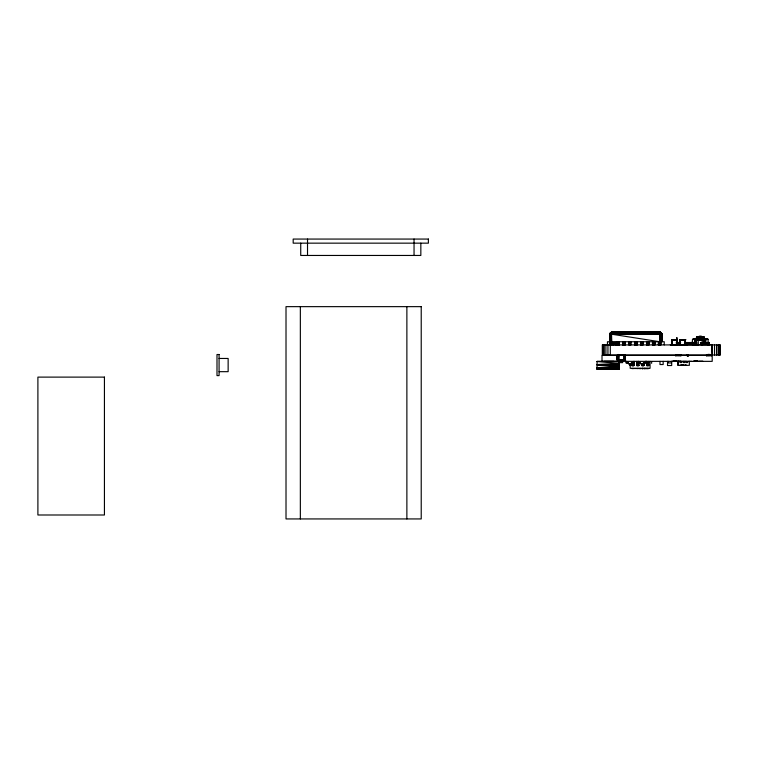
<?xml version="1.0" encoding="UTF-8"?>
<svg xmlns="http://www.w3.org/2000/svg" width="758" height="758" viewBox="0 0 758 758"><rect width="100%" height="100%" fill="white"/><g stroke="black" fill="none" stroke-linecap="round" stroke-linejoin="round"><path stroke-width="1.14" d="M619.182 360.164L617.41 360.022L617.543 355.009L619.182 355L619.068 359.936L623.559 360.164L625.331 360.022L625.274 355.057L625.331 360.022L623.379 360.088M623.559 360.164L625.312 360.003L625.331 355.161L623.692 355.009L623.559 360.164L625.312 360.059L625.293 355.076L625.331 359.965M676.619 344.833C657.565 344.71 689.363 344.833 671.901 344.918C683.081 346.624 673.786 339.186 676.799 339.849C677.055 338.883 676.837 346.596 676.894 344.227C676.828 324.339 676.894 356.62 676.818 340.446L676.742 339.755L676.818 344.634M684.796 344.862L679.879 344.871L679.964 339.755L684.967 339.925L684.938 344.814L684.967 344.227L684.787 344.89L679.831 344.748L679.803 344.227L679.964 344.918L684.929 344.833L684.938 339.849L684.929 344.833L680.002 344.918L680.495 344.918L679.803 344.227L680.495 344.918C684.123 345.023 686.549 346.539 684.862 339.783C685.488 340.892 684.54 343.791 684.825 344.89C684.55 329.588 684.872 354.365 684.967 340.446M697.009 340.569L694.821 340.569L694.783 339.129L694.034 338.921L706.541 338.921L694.385 338.93L694.906 344.881L694.821 342.891L695.806 344.881L695.806 341.327M704.191 342.815L704.154 339.783L704.248 342.834L704.154 339.783L704.068 342.834L704.144 339.783L696.327 339.906L698.213 339.755M626.762 332.468L627.7 332.212L611.431 332.26L660.351 332.279L661.545 333.179L661.781 341.744L661.81 334.212L660.805 332.468L627.7 332.212L610.882 332.468L610.124 333.814L610.105 341.744L610.332 333.207L611.82 332.212L609.925 333.709L609.839 341.744L609.925 333.709L611.82 332.212M661.781 341.744L661.829 334.174C662.17 332.923 658.702 331.748 660.805 332.468L661.81 334.212L661.781 341.744L661.829 334.174L660.351 332.279L611.659 332.279C608.409 333.492 611.63 339.3 610.417 341.744L610.597 338.343M661.232 332.781L611.488 333.179C609.1 330.772 612.019 338.76 610.825 341.744C611.242 328.716 609.176 331.549 609.906 341.744L610.124 333.814L611.336 332.279L660.36 332.279M676.458 355.085L675.766 355.691L675.928 355L680.731 355L680.93 355.691L680.239 355L680.855 355.691M676.458 355L675.766 355.691C688.766 356.592 675.113 352.726 675.852 355.691L675.88 355.019L680.855 355.284M679.803 340.446C677.595 339.072 687.421 340.475 684.275 339.755C686.956 339.053 683.545 351.949 684.806 339.897C669.551 340.077 695.095 339.053 679.803 340.446C692.471 338.665 681.774 340.617 680.495 339.83M698.099 339.925C696.81 341.801 694.072 338.172 694.802 339.461L708.019 339.319L708.351 344.881M711.61 355.284C698.516 356.582 712.871 353.143 711.686 355.691L711.572 355.019L711.61 355.691M610.446 333.814L610.417 341.744L610.114 333.217L610.702 332.781L660.805 332.468M684.881 344.881L679.822 344.805L679.841 339.83L684.796 339.783L679.803 339.963L684.853 339.811L679.907 339.916L679.954 344.89L684.881 344.862L679.964 344.909L679.803 344.227M694.821 339.717L706.541 339.319L694.034 338.921L706.295 339.319L694.821 339.641L705.745 339.565L706.541 338.921L694.385 338.93L708.124 339.319L692.442 339.319L705.916 339.233L703.642 339.025M697.995 340.029L696.375 339.811L696.469 344.909L698.099 344.918L696.413 344.89L697.966 344.909L698.298 342.332L698.099 339.755L696.479 339.783L698.099 339.83M706.532 355.691C706.655 352.299 718.328 356.677 706.532 355.691L706.674 355.009L711.459 355.085M619.078 359.889L617.429 360.059L617.543 355.009L617.552 360.107L619.182 360.088M623.559 355L625.312 355.095L625.246 360.069L617.4 359.965L617.505 355.028L625.227 355.028L625.274 360.107L623.559 359.472L625.198 360.135L625.274 355.057L625.179 360.154L623.559 360.088M679.831 344.757L679.964 339.755L679.907 344.843M694.3 338.921L694.821 339.537L705.745 339.717L705.821 339.053L694.65 339.319M696.479 344.89L696.413 339.783L696.469 344.909L696.346 339.849L697.928 339.811L696.422 339.783L697.966 339.916L696.375 339.849L696.469 344.909L697.966 344.909L696.403 344.862L696.422 339.783L697.957 339.764L698.099 340.446L696.327 339.897L704.191 339.849M703.576 339.11L705.793 339.129L705.745 342.891L704.817 341.327L704.817 342.891L708.019 342.891M704.059 338.921C705.243 335.339 695.399 335.879 696.574 338.921L696.564 337.13L698.203 336.94L703.737 336.94L704.059 338.921C705.215 336.277 696.185 335.841 697.019 338.921L694.612 338.968L697 339.129L694.802 339.461L708.019 339.319L694.347 339.101L706.049 339.139M720.1 344.918L720.1 355L602.307 355L602.307 344.918L720.1 344.918L720.1 355M619.021 355.085C617.116 351.608 615.382 363.205 619.182 359.472C616.055 362.892 616.216 353.361 619.049 355.009L617.41 355.142L617.562 360.135L619.078 360.088L617.457 360.069L619.049 360.164L617.495 360.003L617.58 355.028L619.021 355.038L619.182 355.691L617.448 355.104L619.078 355.284M694.802 339.461L694.536 338.94L696.943 339.016L694.518 338.94L706.266 339.319M700.96 336.94L703.926 337.253L703.831 338.921L703.651 337.016L703.831 338.921C705.679 335.86 698.184 335.766 700.942 338.921C699.274 336.865 703.168 336.609 700.998 337.253L699.454 336.94L701.832 337.016L701.576 338.921L701.444 337.253L698.203 336.94L697.578 337.13L697.398 338.921C695.664 336.059 704.76 336.05 702.713 338.921L702.306 337.253C699.662 337.509 695.332 335.595 696.517 338.921C695.721 335.775 705.167 335.301 704.002 338.921L704.021 337.253L704.002 338.921C705.101 335.756 695.569 335.083 697.019 338.921L694.698 339.233L705.84 339.319M660.824 332.478L661.27 341.744L660.824 332.478L659.867 332.212M704.116 342.796L704.173 339.811L704.125 342.834C706.238 338.201 701.046 339.328 702.296 342.967M676.894 344.757L671.958 344.833M706.608 355.691L706.807 355.085M660.853 344.918L660.085 332.279L611.592 332.279L611.308 341.744L610.607 333.207L611.659 332.279L618.481 332.392M629.178 344.918L629.244 341.744L629.765 344.918L630.012 341.744L630.192 344.918L630.978 341.744L631.007 344.918M696.924 339.044L694.698 339.243L705.745 339.575L705.821 339.053L694.735 339.29L705.745 339.717M616.785 341.744L616.785 344.918L616.851 341.744L616.785 344.918L617.22 341.744L617.268 344.918L617.666 341.744L617.846 344.918L618.092 341.744L618.452 344.918L618.68 341.744L618.945 344.918L619.068 341.744L619.125 344.918L619.163 341.744L619.163 344.918M634.654 341.744L634.654 344.918L634.721 341.744L634.654 344.918L635.09 341.744L635.138 344.918L635.536 341.744L635.716 344.918L635.962 341.744L636.332 344.918L636.549 341.744L636.815 344.918L636.938 341.744L636.995 344.918L637.033 341.744L637.033 344.918M640.681 341.744L640.605 344.918L640.605 341.744L640.7 344.918L641.041 341.744L641.088 344.918L641.486 341.744L641.486 344.918L641.922 341.744L641.988 344.918L642.509 341.744L642.547 344.918L642.888 341.744L642.917 344.918L642.992 341.744L642.992 344.918M648.876 344.918L648.943 341.744L648.943 344.918L648.848 341.744L648.507 344.918L648.46 341.744L648.062 344.918L647.872 341.744L647.626 344.918L647.446 341.744L647.048 344.918L647 341.744L646.659 344.918L646.631 341.744L646.565 344.918L646.565 341.744M658.475 341.744L658.475 344.918L658.541 341.744L658.475 344.918L658.91 341.744L658.958 344.918L659.356 341.744L659.536 344.918L660.275 334.212L661.762 333.709M687.876 355.853C688.292 356.326 686.265 354.498 688.226 355.142C687.894 354.943 688.984 355.843 688.586 355.474C685.744 356.364 689.382 355.388 688.501 355.407C688.236 354.573 686.568 355.72 688.51 355.407C687.866 354.28 686.142 355.862 687.762 355.843C688.065 356.402 686.615 354.1 687.146 355.777C688.321 355.777 688.321 354.81 688.69 355.748M617.429 360.003L617.599 355.17M699.606 336.94L697.891 337.253L698.402 338.921L698.677 337.253L700.259 336.94L699.625 338.921C701.302 336.865 697.398 336.609 699.577 337.253L701.122 336.94L697.085 336.94L696.744 338.921L697.379 336.94M619.049 360.164L617.514 360.107L617.524 355.047L617.486 360.069L617.524 355.047L625.331 355.17L623.711 355.038L623.559 355.691L625.331 355.142L623.559 355.085M711.497 355.161L706.608 355.284M706.693 355.104L711.535 355.047L706.693 355.009M661.346 339.47L661.554 333.814L660.019 332.279M700.525 337.016L700.288 338.921L700.07 337.016M697.834 361.358L693.617 361.395L697.919 361.358M692.329 344.719L693.589 342.986L686.18 344.719L686.255 342.73L693.589 342.986L693.125 342.531L686.388 342.73L686.18 344.719L686.928 344.918L687.563 344.52L686.255 342.73L686.767 342.531L693.636 342.834L693.722 344.719L692.329 344.719L693.589 342.986L693.125 342.531L693.722 344.719L686.18 344.719L685.981 342.531L696.886 342.493M708.844 344.719L708.758 342.834L701.377 342.73L701.302 344.719L702.694 344.719L701.377 342.73L701.899 342.531L708.758 342.834L701.51 342.73L701.302 344.719L708.721 342.986L708.844 344.719L707.46 344.719L708.721 342.986L708.247 342.531L708.844 342.73L708.844 344.719L696.346 344.757L696.346 339.916L697.928 339.83L696.479 339.849M694.821 342.891L694.745 344.881L694.622 342.493M623.654 355.284L625.17 355.028L625.312 360.003M687.222 355.038C686.985 356.307 687.108 354.545 688.671 355.654M616.32 344.918L617.069 344.719L616.86 342.73L609.612 342.834L609.527 344.719L617.069 344.719L617.268 342.531L609.328 342.531M703.576 339.148L705.783 339.158L694.726 339.044L705.783 339.3L694.698 339.233L705.783 339.158L703.576 339.196M617.562 359.955C619.258 347.676 614.511 361.992 619.021 360.088C614.586 359.965 621.674 360.202 617.599 359.993L619.03 360.05L617.524 360.107L617.524 355.047L617.562 360.059L619.049 360.003L617.562 360.135M704.068 339.783L702.476 339.83L704.097 339.764C704.552 340.494 702.884 338.324 702.476 340.446L704.097 339.897L702.59 339.982M705.869 339.214L703.632 339.025L705.783 339.129M703.68 336.94L701.586 336.94L702.278 337.13L702.173 338.921L701.813 337.016L703.869 337.016L696.877 336.94L696.744 338.921L696.886 336.94M625.17 360.069L623.692 360.003L625.227 360.107L623.692 360.003L625.227 360.069L625.217 355.047L625.17 359.955L623.692 360.003L625.227 360.069L623.692 360.164L625.255 360.107L623.654 360.088L625.227 360.135L623.654 360.088L625.198 360.135L625.236 355.028L625.274 360.107L623.682 359.984M687.79 355.834L687.762 355.076M696.981 339.129L694.745 339.319L705.783 339.158L694.707 339.016M692.215 342.493L692.547 339.319M672.431 339.83C670.47 338.873 672.45 347.05 671.73 344.227L671.891 344.871L671.844 339.811L676.894 339.925L671.815 339.792L676.847 339.859L671.74 339.916L671.73 340.446L671.891 339.764L676.894 339.925L671.891 339.755L676.875 339.868M611.82 341.744L611.46 334.174L660.275 334.212L659.972 344.918L659.792 341.744L611.46 334.174L610.124 333.814L610.332 333.207L609.906 341.744M671.834 344.843L671.796 339.811L671.778 344.843L671.91 339.859L676.742 339.811L671.787 339.859L676.856 339.83L671.891 339.755L671.73 340.446L671.778 339.83L671.891 344.89L671.825 339.849L676.733 339.954M699.625 338.921L699.179 337.016L698.99 338.921L698.98 336.94L696.64 337.253M629.244 341.744L628.789 344.918L628.695 341.744M696.981 339.167L694.783 339.129L705.783 339.158M696.431 344.862L696.375 339.916L696.365 344.814L698.099 344.227C697.464 345.563 694.925 344.558 697.995 344.634M697.531 361.358L695.474 361.358L697.625 361.395M672.829 361.395L677.169 361.395L672.791 361.395L676.288 361.358L673.777 361.358M698.677 337.253L696.678 337.13L703.974 337.13M706.115 339.129L703.699 338.968M623.711 355.038L625.132 355.17M680.874 355.161L675.776 355.161L680.921 355.142L675.823 355.095L680.902 355.161L680.239 355.085C682.977 355.474 674.62 353.787 675.852 355.691M696.782 337.253L697.019 338.921M618.765 367.08L597.048 367.791L619.286 368.199L597.048 367.791L618.765 365.943L597.048 364.74L618.765 364.882L619.286 361.774L619.286 369.298L618.765 369.298L618.765 364.418M660.37 341.744L660.786 344.918L660.853 333.814L611.45 333.653L610.427 332.8M616.633 344.123L617.268 342.531L615.685 344.719L616.472 342.531L609.659 342.986L610.124 342.73L609.527 344.719L609.527 342.73L610.124 342.531L610.124 343.961L610.92 344.719L609.612 342.834L616.993 342.73L617.069 344.719L609.612 342.834L610.92 344.719M708.247 342.73L708.758 342.834L701.899 342.531L701.302 342.73L701.302 344.719L701.103 342.531L709.043 342.531L708.048 344.918L708.844 342.73L708.247 342.73L708.721 342.986L707.46 344.719M677.396 361.395L681.309 361.358L672.043 361.395M610.522 342.578L616.036 342.493M676.581 342.578L679.917 342.73M687.165 342.578L692.727 342.578M702.296 342.578L707.811 342.493M697.985 337.016L697.862 338.921C696.413 336.505 699.378 336.353 698.402 338.921M642.68 363.338L646.081 363.338L646.081 361.358L645.664 362.153L645.484 361.358M617.486 355.057L617.495 360.003L619.011 360.088M693.125 343.961L693.921 342.531L692.926 344.918L693.722 342.73L693.125 342.531M703.197 336.94L703.547 338.921C704.732 336.391 701.52 336.476 702.713 338.921M708.247 343.961L709.043 342.531M618.765 367.952L619.286 367.952L618.888 364.541L597.048 364.74L618.765 365.564M679.831 339.916L684.9 339.916M701.889 337.253L702.638 336.94M610.124 333.814L610.105 341.744L609.925 333.709M627.179 362.153L626.032 361.358L626.032 362.153L627.624 362.153L629.528 364.93L630.599 364.93L632.39 362.153L633.773 362.153L633.773 361.358M638.34 361.358L638.34 362.153L639.733 362.153L641.638 364.93L642.708 364.93L644.499 362.153L646.081 362.153M618.888 365.564L619.286 364.911L618.765 364.882M618.888 365.517L618.888 365.11M671.796 344.862L671.73 344.227M610.124 342.531L609.659 342.986L616.993 342.73L616.472 342.531L616.737 343.838L616.472 342.531M611.63 332.468L610.853 332.478L660.133 332.8L661.251 333.814L661.582 341.744L661.743 333.653L660.483 332.478M675.71 361.358L676.288 361.358L674.033 361.395L675.624 361.358M629.528 364.93L632.39 362.542M641.638 364.93L644.499 362.542M636.853 362.229L638.842 362.229L636.853 362.248L638.842 362.277L636.853 362.457L638.842 362.741L636.853 364.38L638.842 364.674L636.853 365.062L638.842 365.233L636.853 365.527L638.842 365.574L638.842 362.618M681.376 365.328L684.161 365.337L681.309 365.328M645.058 362.153L646.081 361.358M686.606 365.337L684.825 365.328M633.878 365.631L631.888 365.555L633.878 365.233L631.888 365.1L633.878 364.693L631.888 364.096L633.878 362.618L633.878 365.631L631.888 365.631L631.888 362.457M685.507 365.337C684.844 365.318 687.004 365.347 685.431 365.328M610.957 333.207L611.554 332.8M702.306 337.253L702.931 337.016M685.147 365.328L686.198 365.328M681.537 365.328L684.161 365.337M694.404 361.358L697.739 361.395L694.404 361.358L697.161 361.358L696.062 361.395M674.734 361.395L675.454 361.358L674.487 361.395M682.513 365.328L682.001 365.328L683.744 365.328L681.736 365.328M679.206 361.395L678.097 361.395M616.86 342.73L613.089 344.719L609.612 342.834M682.001 365.328L682.475 365.328M627.084 332.478L644.925 332.383M611.905 368.767L619.286 369.288L597.048 368.994L597.048 361.452L622.621 361.452L622.621 362.637L619.286 362.637L619.286 364.551L597.048 364.532L618.888 363.385L618.888 362.58M696.782 361.395L696.479 361.358M680.883 365.337L679.888 365.328L681.129 365.328M626.686 332.468L624.649 332.279L625.634 332.212M684.995 365.328L686.066 365.337M679.945 361.395L680.513 361.395M610.768 368.767L619.286 368.9L597.048 368.957L619.286 368.644L597.048 368.473L619.286 368.056L614.198 368.161M697.36 361.358L696.46 361.395M610.853 333.814L661.355 333.207M643.798 365.631L641.818 365.631L641.818 364.096L643.798 364.683L641.818 365.1L643.798 365.233L641.818 365.555L643.798 365.631L643.798 362.618M597.048 368.473L619.286 368.35L608.475 368.009M618.765 368.559L619.286 368.483L618.765 368.255M618.888 364.968L618.888 361.452L597.048 361.452L618.888 363.385M619.286 364.797L618.765 365.328L597.048 364.74L618.765 365.527M636.777 368.511L638.587 368.511L636.407 368.511M631.888 363.006L633.878 362.741L631.888 364.399L633.878 364.759M636.853 363.006L638.842 362.741M672.782 361.395L673.256 361.395M618.765 369.203L619.286 369.165M676.847 342.91L680.258 342.682M618.765 369.042L619.286 369.004M641.818 364.399L643.798 364.759M639.098 368.511C643.921 368.511 637.563 368.511 640.311 368.511M676.761 342.948L679.907 342.843M636.853 365.631L638.842 365.574L636.853 365.631L636.853 361.358M646.782 361.358L646.782 365.631L648.763 365.574L648.763 361.358M647.209 368.511L646.413 368.511L648.791 368.511L646.413 368.511L648.099 368.511M631.888 364.096L633.878 364.048M693.617 361.395L695.569 361.358M619.286 367.848L597.048 367.791L618.765 367.365M645.21 368.511L644.139 368.511L646.024 368.511L644.205 368.511L645.399 368.511M676.705 342.815L679.888 342.777M611.46 334.174L660.237 333.709M645.475 368.511L645.655 368.511M632.513 368.511L633.584 368.511L631.746 368.511M642.784 368.511L643.466 368.511L641.732 368.511L643.011 368.511M600.421 368.966L597.048 368.994L618.765 368.966L597.048 368.9L618.765 368.739M641.912 368.511L643.409 368.511M597.048 367.791L618.765 367.649M639.932 368.511L640.529 368.511M641.998 368.511L643.191 368.511M702.609 339.916L704.097 339.906M634.247 368.511L635.924 368.511M644.139 368.511L644.774 368.511M618.765 369.269L619.286 369.279M703.263 338.93L706.494 339.319M631.888 365.555L633.878 365.546M641.818 365.555L643.798 365.546M618.765 368.966L597.048 368.957M694.821 339.347L705.745 339.508L694.821 339.385M703.557 340.569L705.745 340.569L703.557 340.389M680.419 342.531L676.183 342.531L680.675 342.663M609.527 342.73L610.124 342.73M616.472 342.73L617.069 342.73L617.069 344.719M692.547 342.891L695.806 342.891M610.92 344.52L615.685 344.52M679.831 344.52L676.979 344.719L676.183 343.961M687.563 344.52L692.329 344.52L686.255 342.73L686.18 344.719M702.694 344.52L707.46 344.52L701.377 342.73L702.694 344.719M708.351 344.52L710.208 344.918M676.477 344.719L679.149 344.719L676.543 343.308M618.424 355.398L602.013 355.398L602.013 361.358L712.198 361.358L712.198 355.398L625.454 355.398M219.081 358.458L228.139 358.458L228.139 371.676L219.081 371.676M619.381 360.164L617.552 360.107L619.011 360.126M682.266 361.395L686.587 361.395M691.808 361.395L687.677 361.395L687.667 362.542L686.075 362.542L686.075 361.358M698.952 361.395L702.856 361.395M597.048 361.5L618.888 361.49M646.782 362.229L648.763 362.229L646.782 362.248L648.763 362.277L646.782 362.542L648.763 362.731L646.782 364.352L648.763 364.399L646.782 365.062L648.763 365.148L646.782 365.527L648.763 365.574L646.782 365.631M628.496 363.338L626.231 363.338L626.231 361.358M630.77 363.338L634.171 363.338L634.171 361.358M640.415 363.338L638.141 363.338L638.141 361.358M642.225 368.511L642.86 368.511M607.338 368.104L618.765 368.113M632.722 368.511L633.224 368.511M641.818 364.674L643.798 364.683M618.888 362.201L619.286 362.646L618.888 362.078M631.888 364.674L633.878 364.683M687.563 344.719L686.255 342.73L693.722 342.73L693.674 344.881M618.765 367.251L619.286 367.26L618.765 365.328M701.377 342.73L708.721 342.986M686.255 342.73L693.589 342.986M696.479 344.71L697.985 344.833L696.346 344.824L696.375 339.916M618.888 363.177L618.888 362.731M676.686 343.118L680.731 344.236M618.765 368.426L619.286 368.644M610.967 332.781L660.199 333.217L660.853 333.814M639.733 362.542L642.708 364.93M627.624 362.542L630.599 364.93M660.72 333.207L661.829 334.174L661.582 341.744L661.563 333.814M626.032 361.358L626.487 362.153M701.633 343.838L701.103 342.531L702.06 344.918M685.981 342.531L686.928 344.918M701.576 338.921L700.951 337.016M711.572 344.918L712.169 355L712.169 344.918M719.228 344.918L719.228 355M718.186 344.918L718.186 355M716.566 344.918L716.566 355M714.529 344.918L714.529 355M703.064 361.358L693.134 361.358M693.589 342.891L693.589 344.881M689.316 361.358L689.363 365.328L677.652 365.328L677.652 361.358M684.881 361.358L684.881 362.542L683.299 362.542L683.299 361.358M681.707 361.358L681.707 362.542L680.125 362.542L680.125 361.358M678.666 361.358L678.666 362.542M678.419 361.358L678.419 365.328M671.692 361.358L671.692 365.527L667.523 365.527L667.523 361.358M671.493 361.358L671.493 362.94L668.319 362.94L668.319 361.358M664.235 344.918L664.235 341.744L607.452 341.744L607.452 344.918M663.155 361.358L663.155 364.532L659.981 364.532L659.981 361.358M654.903 344.918L654.903 341.744L654.827 344.918L654.808 341.744L654.467 344.918L654.419 341.744L654.021 344.918L653.832 341.744L653.585 344.918L653.225 341.744L652.998 344.918L652.742 341.744L652.619 344.918L652.562 341.744L652.515 344.918L652.515 341.744M651.643 361.756L651.643 363.338M650.051 361.358L650.051 368.303L630.201 368.303L630.201 363.669M625.123 344.918L625.123 341.744L625.056 344.918L625.028 341.744L624.687 344.918L624.639 341.744L624.241 344.918L624.052 341.744L623.806 344.918L623.626 341.744L623.218 344.918L623.18 341.744L622.839 344.918L622.811 341.744L622.735 344.918L622.735 341.744M618.765 363.366L618.765 364.153M613.923 361.358L603.993 361.358M610.304 344.918L610.304 355M607.944 344.918L607.944 355M605.907 344.918L605.907 355M604.278 344.918L604.278 355M602.676 344.918L602.676 355M420.842 243.157L420.842 255.455L300.727 255.455L300.727 243.157M414.048 239.064L414.048 255.455M406.875 306.649L406.875 518.936M307.521 239.064L307.521 255.455M300.348 306.649L300.348 518.936M602.866 349.959L602.809 355L602.866 344.918L603.245 355L603.245 344.918L602.866 349.959M720.043 349.959L719.674 355L719.598 344.918L720.043 349.959M671.834 344.748L671.815 339.792L671.759 344.748M697.947 339.868L696.479 339.963L697.966 339.925M617.562 360.069L619.011 360.088L617.562 360.059M428.384 239.064L293.185 239.064L293.185 243.157L428.384 243.157L428.384 239.064M421.221 306.649L286.012 306.649L286.012 518.936L421.221 518.936L421.221 306.649M219.081 354.517L216.996 354.517L216.996 375.608L219.081 375.608L219.081 354.517M104.433 377.114L37.9 377.114L37.9 514.995L104.433 514.995L104.433 377.114M705.745 339.565L694.821 339.537L705.745 339.575M696.574 338.921L696.545 337.263L696.574 338.921"/></g></svg>
